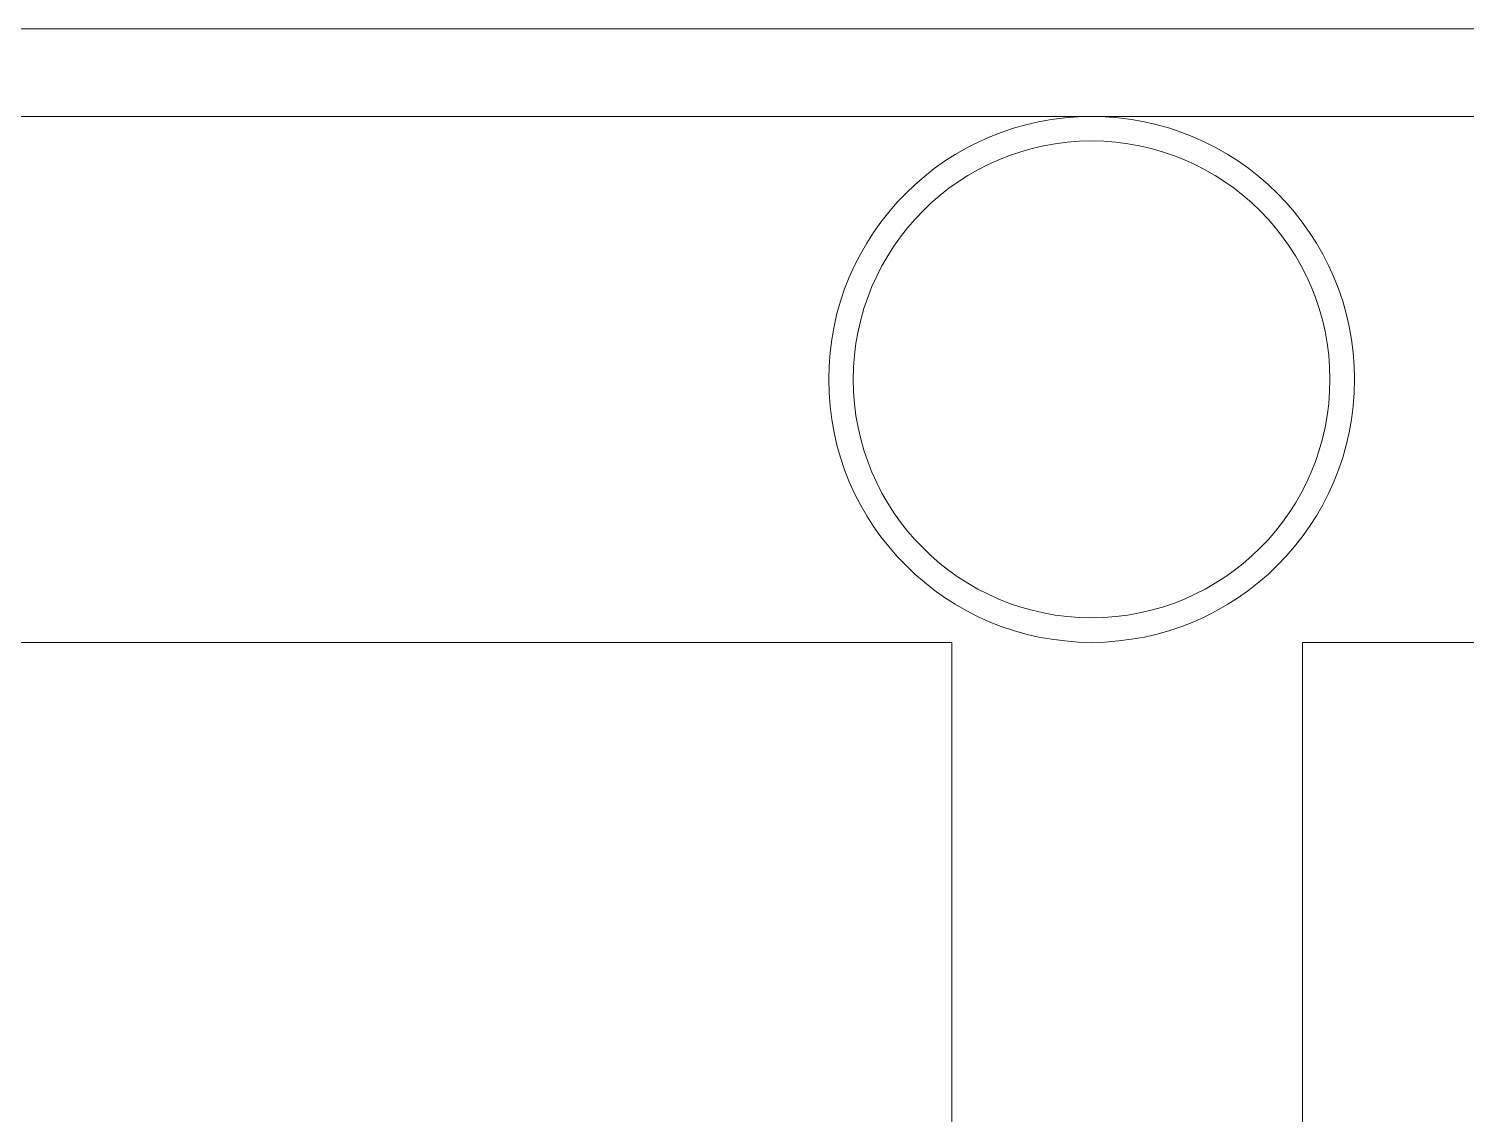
# Model space of a CAD drawing. Header units: metres. Extents: x -13316 to 152404, y -3899 to 30226.
# Drawn here: x 113877.8 to 113959.8, y 3486.3 to 3548.2 of the extents above; entities that cross this region are included whole.
import ezdxf

# ---------------------------------------------------------------- set-up
doc = ezdxf.new("R2010")
doc.units = ezdxf.units.M
doc.header["$LTSCALE"] = 100
doc.header["$MEASUREMENT"] = 0
doc.layers.get('0').update_dxf_attribs({"color": 9, "lineweight": 9})
for name, color, linetype, lineweight in [('06B', 9, 'Continuous', 9), ('06D', 9, 'Continuous', 9), ('10', 9, 'Continuous', 9)]:
    doc.layers.add(name, color=color, linetype=linetype, lineweight=lineweight)

# ---------------------------------------------------------------- blocks, each defined once
blk = doc.blocks.new('p-kolon celik')
at = {"layer": '10'}
for radius in [15, 13.6]:
    blk.add_circle((0, 0), radius, dxfattribs=at)
blk = doc.blocks.new('pergolecatikati_krtrevizegorunus')
at = {"layer": '06B'}
for points in [[(-830, 1617.999), (-830, 2.995), (-800, 2.995), (-800, 90), (-30, 90), (-30, 2.995), (0, 2.995), (0, 1617.999), (-30, 1617.999), (-30, 1550), (-800, 1550), (-800, 1617.999)], [(-30, 360), (-30, 290), (-800, 290), (-800, 360)], [(-30, 270), (-30, 200), (-800, 200), (-800, 270)]]:
    blk.add_lwpolyline(points, close=True, dxfattribs=at)
blk = doc.blocks.new('p-cati_vw')
at = {"layer": '06D'}
blk.add_lwpolyline([(555.512, -2760.001), (555.512, -3010.001), (55.512, -3010.001), (55.512, -2760.001)], close=True, dxfattribs=at)
at = {"rotation": 90}
blk.add_blockref('p-kolon celik', (75.512, -2860.029), dxfattribs=at)
at = {"layer": '06B', "rotation": 1.082915e-10}
blk.add_blockref('pergolecatikati_krtrevizegorunus', (890.512, -3137.997), dxfattribs=at)

msp = doc.modelspace()

# ---------------------------------------------------------------- block references
at = {"layer": '06D', "rotation": 269.9999999998917}
msp.add_blockref('p-cati_vw', (116798.492, 3603.682), dxfattribs=at)

doc.saveas('drawing.dxf')
